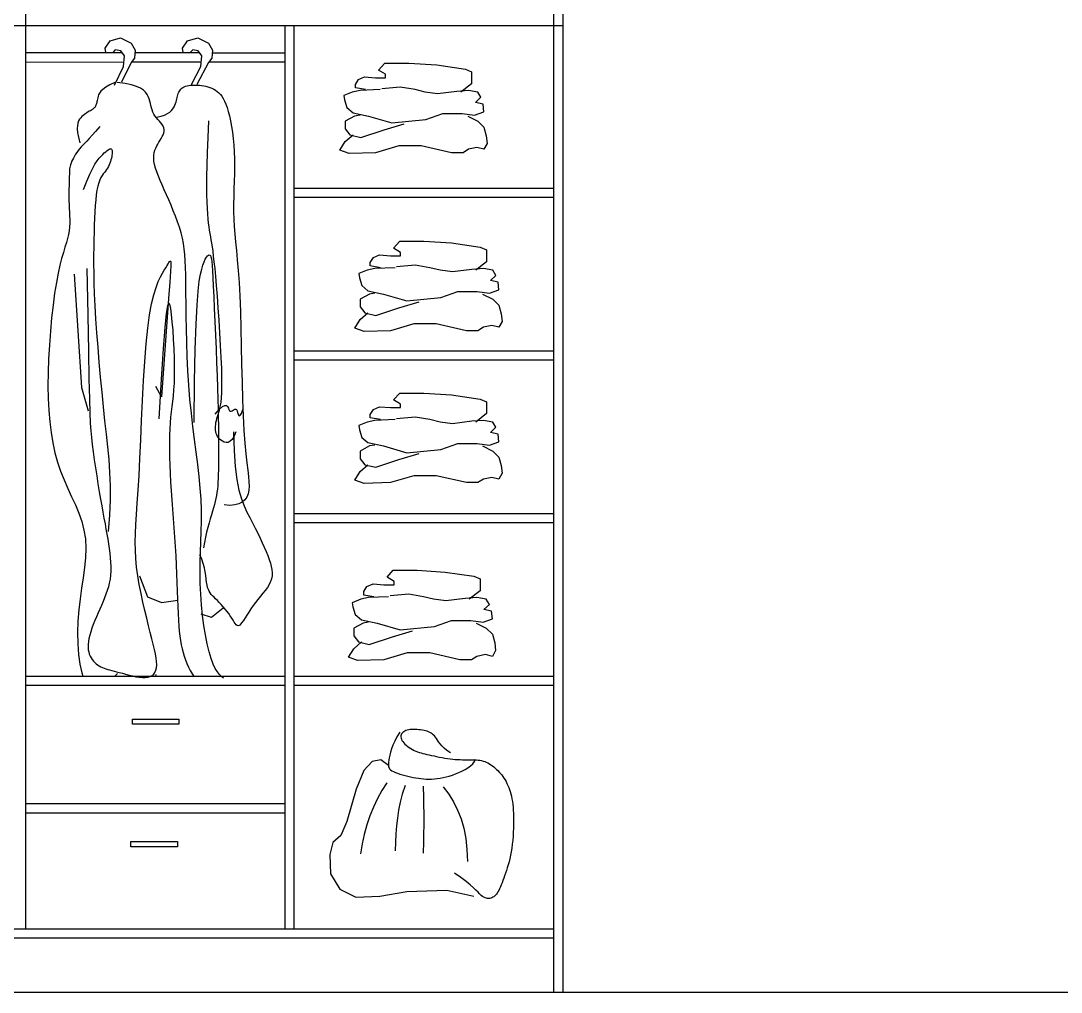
# Model space of a CAD drawing. Header units: millimetres. Extents: x -1666 to 220555, y -7114 to 28673.
# Drawn here: x 60638 to 62556, y 476 to 2267 of the extents above; entities that cross this region are included whole.
import ezdxf

# ---------------------------------------------------------------- set-up
doc = ezdxf.new("R2010")
doc.units = ezdxf.units.MM
doc.header["$LTSCALE"] = 80

msp = doc.modelspace()

# ---------------------------------------------------------------- linework, layer by layer
at = {"color": 41, "true_color": 0xf4ee51}
for p, q in [((61637.722, 475.94), (61637.722, 3285.94)), ((60646.222, 3268.94), (60646.222, 592.94)), ((61620.722, 475.94), (61620.722, 3268.94)), ((59637.722, 2258.94), (61637.722, 2258.94)), ((61124.972, 592.94), (61124.972, 2258.94)), ((61141.972, 592.94), (61141.972, 2258.94)), ((61141.972, 1958.94), (61620.722, 1958.94)), ((61141.972, 1941.94), (61620.722, 1941.94)), ((61141.972, 1658.94), (61620.722, 1658.94)), ((61141.972, 1641.94), (61620.722, 1641.94)), ((61141.972, 1358.94), (61620.722, 1358.94)), ((61141.972, 1341.94), (61620.722, 1341.94)), ((60646.222, 1058.94), (61124.972, 1058.94)), ((61141.972, 1058.94), (61620.722, 1058.94)), ((60646.222, 1041.94), (61124.972, 1041.94)), ((61141.972, 1041.94), (61620.722, 1041.94)), ((60646.222, 823.94), (61124.972, 823.94)), ((60646.222, 806.94), (61124.972, 806.94)), ((59654.722, 592.94), (61620.722, 592.94)), ((59654.722, 575.94), (61620.722, 575.94)), ((56984.175, 475.94), (65150.353, 475.94)), ((59637.722, 475.94), (64429.673, 475.94))]:
    msp.add_line(p, q, dxfattribs=at)
at = {"color": 8}
for p, q in [((60793.331, 2217.224), (60802.677, 2230.589)), ((60802.677, 2230.589), (60821.369, 2235.73)), ((60821.369, 2235.73), (60840.996, 2226.477)), ((60840.996, 2226.477), (60848.473, 2213.112)), ((60936.037, 2217.224), (60945.383, 2230.589)), ((60945.383, 2230.589), (60964.075, 2235.73)), ((60964.075, 2235.73), (60983.702, 2226.477)), ((60983.702, 2226.477), (60991.179, 2213.112)), ((60646.222, 2208.761), (60824.653, 2208.761)), ((60794.485, 2208.761), (60793.331, 2217.224)), ((60812.023, 2214.14), (60807.133, 2208.761)), ((60822.304, 2212.084), (60812.023, 2214.14)), ((60828.846, 2202.831), (60822.304, 2212.084)), ((60848.473, 2213.112), (60847.538, 2198.719)), ((60848.19, 2208.761), (60967.359, 2208.761)), ((60848.19, 2208.761), (60909.569, 2208.761)), ((60937.191, 2208.761), (60936.037, 2217.224)), ((60954.729, 2214.14), (60949.839, 2208.761)), ((60965.01, 2212.084), (60954.729, 2214.14)), ((60971.552, 2202.831), (60965.01, 2212.084)), ((60991.179, 2213.112), (60990.244, 2198.719)), ((60992.044, 2208.469), (61124.972, 2208.469)), ((60646.222, 2190.908), (60827.807, 2191.973)), ((60840.996, 2190.495), (60823.635, 2154.288)), ((60826.977, 2183.298), (60828.846, 2202.831)), ((60847.538, 2198.719), (60840.996, 2190.495)), ((60842.172, 2191.973), (60970.513, 2191.973)), ((60842.172, 2191.973), (60912.723, 2191.973)), ((60983.702, 2190.495), (60962.211, 2149.813)), ((60969.683, 2183.298), (60971.552, 2202.831)), ((60990.244, 2198.719), (60983.702, 2190.495)), ((60986.026, 2191.681), (61124.972, 2191.681)), ((61297.474, 2176.592), (61308.903, 2189.163)), ((61308.903, 2189.163), (61353.189, 2189.163)), ((61353.189, 2189.163), (61404.617, 2186.02)), ((60810.759, 2148.849), (60826.977, 2183.298)), ((60952.282, 2150.031), (60969.683, 2183.298)), ((61310.331, 2168.735), (61297.474, 2176.592)), ((61310.331, 2162.449), (61310.331, 2168.735)), ((61404.617, 2186.02), (61457.474, 2178.163)), ((61457.474, 2178.163), (61468.903, 2173.449)), ((61468.903, 2173.449), (61468.903, 2151.449)), ((61254.617, 2149.877), (61260.332, 2159.306)), ((61254.617, 2143.592), (61254.617, 2149.877)), ((61260.332, 2159.306), (61271.76, 2164.02)), ((61271.76, 2164.02), (61291.76, 2162.449)), ((61291.76, 2162.449), (61310.331, 2162.449)), ((61468.903, 2151.449), (61448.903, 2135.735)), ((61248.903, 2135.735), (61233.189, 2129.449)), ((61263.189, 2138.877), (61248.903, 2135.735)), ((61273.189, 2140.449), (61254.617, 2143.592)), ((61300.331, 2140.449), (61263.189, 2138.877)), ((61337.474, 2145.163), (61303.189, 2142.02)), ((61364.617, 2140.449), (61337.474, 2145.163)), ((61383.188, 2135.735), (61364.617, 2140.449)), ((61406.046, 2132.592), (61383.188, 2135.735)), ((61441.76, 2137.306), (61406.046, 2132.592)), ((61463.188, 2138.877), (61441.76, 2137.306)), ((61480.331, 2135.735), (61463.188, 2138.877)), ((61486.045, 2126.306), (61480.331, 2135.735)), ((61233.189, 2129.449), (61234.617, 2121.592)), ((61234.617, 2121.592), (61238.903, 2107.449)), ((61476.045, 2116.877), (61486.045, 2126.306)), ((61490.331, 2113.735), (61476.045, 2116.877)), ((61491.76, 2099.592), (61490.331, 2113.735)), ((61253.189, 2091.735), (61236.046, 2082.306)), ((61238.903, 2107.449), (61250.332, 2098.02)), ((61250.332, 2098.02), (61278.903, 2091.735)), ((61263.189, 2093.306), (61253.189, 2091.735)), ((61278.903, 2091.735), (61321.76, 2079.163)), ((61384.617, 2085.449), (61416.046, 2096.449)), ((61416.046, 2096.449), (61451.76, 2096.449)), ((61451.76, 2096.449), (61474.617, 2093.306)), ((61461.76, 2091.735), (61480.331, 2082.306)), ((61474.617, 2093.306), (61491.76, 2099.592)), ((61236.046, 2082.306), (61236.046, 2068.163)), ((61307.474, 2066.592), (61344.617, 2077.592)), ((61321.76, 2079.163), (61384.617, 2085.449)), ((61480.331, 2082.306), (61491.76, 2071.306)), ((61236.046, 2068.163), (61244.617, 2057.163)), ((61236.046, 2044.592), (61250.332, 2057.163)), ((61244.617, 2057.163), (61264.617, 2052.449)), ((61264.617, 2052.449), (61307.474, 2066.592)), ((61491.76, 2071.306), (61496.045, 2055.592)), ((61496.045, 2055.592), (61497.474, 2041.449)), ((61226.046, 2028.878), (61236.046, 2044.592)), ((61334.617, 2036.735), (61291.76, 2024.163)), ((61376.046, 2036.735), (61334.617, 2036.735)), ((61431.76, 2024.163), (61376.046, 2036.735)), ((61478.903, 2033.592), (61463.188, 2030.449)), ((61491.76, 2030.449), (61478.903, 2033.592)), ((61497.474, 2041.449), (61491.76, 2030.449)), ((61243.189, 2022.592), (61226.046, 2028.878)), ((61291.76, 2024.163), (61243.189, 2022.592)), ((61453.188, 2024.163), (61431.76, 2024.163)), ((61463.188, 2030.449), (61453.188, 2024.163)), ((61325.045, 1848.265), (61336.473, 1860.836)), ((61337.902, 1840.407), (61325.045, 1848.265)), ((61336.473, 1860.836), (61380.759, 1860.836)), ((61380.759, 1860.836), (61432.187, 1857.693)), ((61432.187, 1857.693), (61485.044, 1849.836)), ((61485.044, 1849.836), (61496.473, 1845.122)), ((61496.473, 1845.122), (61496.473, 1823.122)), ((61282.188, 1821.55), (61287.902, 1830.979)), ((61287.902, 1830.979), (61299.33, 1835.693)), ((61299.33, 1835.693), (61319.33, 1834.122)), ((61319.33, 1834.122), (61337.902, 1834.122)), ((61337.902, 1834.122), (61337.902, 1840.407)), ((61496.473, 1823.122), (61476.473, 1807.407)), ((61276.473, 1807.407), (61260.759, 1801.122)), ((61290.759, 1810.55), (61276.473, 1807.407)), ((61282.188, 1815.265), (61282.188, 1821.55)), ((61300.759, 1812.122), (61282.188, 1815.265)), ((61327.902, 1812.122), (61290.759, 1810.55)), ((61365.045, 1816.836), (61330.759, 1813.693)), ((61392.187, 1812.122), (61365.045, 1816.836)), ((61410.759, 1807.407), (61392.187, 1812.122)), ((61433.616, 1804.265), (61410.759, 1807.407)), ((61469.33, 1808.979), (61433.616, 1804.265)), ((61490.759, 1810.55), (61469.33, 1808.979)), ((61507.901, 1807.407), (61490.759, 1810.55)), ((61513.616, 1797.979), (61507.901, 1807.407)), ((61260.759, 1801.122), (61262.188, 1793.265)), ((61262.188, 1793.265), (61266.473, 1779.122)), ((61503.616, 1788.55), (61513.616, 1797.979)), ((61517.901, 1785.408), (61503.616, 1788.55)), ((61519.33, 1771.265), (61517.901, 1785.408)), ((61266.473, 1779.122), (61277.902, 1769.693)), ((61277.902, 1769.693), (61306.473, 1763.408)), ((61290.759, 1764.979), (61280.759, 1763.408)), ((61412.187, 1757.122), (61443.616, 1768.122)), ((61443.616, 1768.122), (61479.33, 1768.122)), ((61479.33, 1768.122), (61502.187, 1764.979)), ((61502.187, 1764.979), (61519.33, 1771.265)), ((61280.759, 1763.408), (61263.616, 1753.979)), ((61263.616, 1753.979), (61263.616, 1739.836)), ((61306.473, 1763.408), (61349.33, 1750.836)), ((61335.045, 1738.265), (61372.187, 1749.265)), ((61349.33, 1750.836), (61412.187, 1757.122)), ((61489.33, 1763.408), (61507.901, 1753.979)), ((61507.901, 1753.979), (61519.33, 1742.979)), ((61263.616, 1739.836), (61272.188, 1728.836)), ((61263.616, 1716.265), (61277.902, 1728.836)), ((61272.188, 1728.836), (61292.188, 1724.122)), ((61292.188, 1724.122), (61335.045, 1738.265)), ((61519.33, 1742.979), (61523.616, 1727.265)), ((61523.616, 1727.265), (61525.044, 1713.122)), ((61253.616, 1700.55), (61263.616, 1716.265)), ((61362.187, 1708.408), (61319.33, 1695.836)), ((61403.616, 1708.408), (61362.187, 1708.408)), ((61459.33, 1695.836), (61403.616, 1708.408)), ((61525.044, 1713.122), (61519.33, 1702.122)), ((61270.759, 1694.265), (61253.616, 1700.55)), ((61319.33, 1695.836), (61270.759, 1694.265)), ((61480.759, 1695.836), (61459.33, 1695.836)), ((61490.759, 1702.122), (61480.759, 1695.836)), ((61506.473, 1705.265), (61490.759, 1702.122)), ((61519.33, 1702.122), (61506.473, 1705.265)), ((61325.045, 1568.153), (61336.473, 1580.725)), ((61336.473, 1580.725), (61380.759, 1580.725)), ((61380.759, 1580.725), (61432.187, 1577.582)), ((61432.187, 1577.582), (61485.044, 1569.725)), ((61287.902, 1550.868), (61299.33, 1555.582)), ((61299.33, 1555.582), (61319.33, 1554.011)), ((61319.33, 1554.011), (61337.902, 1554.011)), ((61337.902, 1560.296), (61325.045, 1568.153)), ((61337.902, 1554.011), (61337.902, 1560.296)), ((61485.044, 1569.725), (61496.473, 1565.011)), ((61496.473, 1565.011), (61496.473, 1543.011)), ((61282.188, 1541.439), (61287.902, 1550.868)), ((61282.188, 1535.153), (61282.188, 1541.439)), ((61300.759, 1532.011), (61282.188, 1535.153)), ((61365.045, 1536.725), (61330.759, 1533.582)), ((61392.187, 1532.011), (61365.045, 1536.725)), ((61496.473, 1543.011), (61476.473, 1527.296)), ((61276.473, 1527.296), (61260.759, 1521.011)), ((61260.759, 1521.011), (61262.188, 1513.153)), ((61290.759, 1530.439), (61276.473, 1527.296)), ((61327.902, 1532.011), (61290.759, 1530.439)), ((61410.759, 1527.296), (61392.187, 1532.011)), ((61433.616, 1524.153), (61410.759, 1527.296)), ((61469.33, 1528.868), (61433.616, 1524.153)), ((61490.759, 1530.439), (61469.33, 1528.868)), ((61507.901, 1527.296), (61490.759, 1530.439)), ((61503.616, 1508.439), (61513.616, 1517.868)), ((61513.616, 1517.868), (61507.901, 1527.296)), ((61262.188, 1513.153), (61266.473, 1499.011)), ((61266.473, 1499.011), (61277.902, 1489.582)), ((61517.901, 1505.296), (61503.616, 1508.439)), ((61519.33, 1491.154), (61517.901, 1505.296)), ((61280.759, 1483.296), (61263.616, 1473.868)), ((61277.902, 1489.582), (61306.473, 1483.296)), ((61290.759, 1484.868), (61280.759, 1483.296)), ((61306.473, 1483.296), (61349.33, 1470.725)), ((61412.187, 1477.011), (61443.616, 1488.011)), ((61443.616, 1488.011), (61479.33, 1488.011)), ((61479.33, 1488.011), (61502.187, 1484.868)), ((61489.33, 1483.296), (61507.901, 1473.868)), ((61502.187, 1484.868), (61519.33, 1491.154)), ((61263.616, 1473.868), (61263.616, 1459.725)), ((61263.616, 1459.725), (61272.188, 1448.725)), ((61292.188, 1444.011), (61335.045, 1458.154)), ((61335.045, 1458.154), (61372.187, 1469.154)), ((61349.33, 1470.725), (61412.187, 1477.011)), ((61507.901, 1473.868), (61519.33, 1462.868)), ((61519.33, 1462.868), (61523.616, 1447.154)), ((61263.616, 1436.154), (61277.902, 1448.725)), ((61272.188, 1448.725), (61292.188, 1444.011)), ((61523.616, 1447.154), (61525.044, 1433.011)), ((61253.616, 1420.439), (61263.616, 1436.154)), ((61270.759, 1414.154), (61253.616, 1420.439)), ((61362.187, 1428.296), (61319.33, 1415.725)), ((61403.616, 1428.296), (61362.187, 1428.296)), ((61459.33, 1415.725), (61403.616, 1428.296)), ((61490.759, 1422.011), (61480.759, 1415.725)), ((61506.473, 1425.154), (61490.759, 1422.011)), ((61519.33, 1422.011), (61506.473, 1425.154)), ((61525.044, 1433.011), (61519.33, 1422.011)), ((61319.33, 1415.725), (61270.759, 1414.154)), ((61480.759, 1415.725), (61459.33, 1415.725)), ((61313.111, 1241.447), (61324.54, 1254.018)), ((61324.54, 1254.018), (61368.825, 1254.018)), ((61368.825, 1254.018), (61420.254, 1250.875)), ((61420.254, 1250.875), (61473.111, 1243.018)), ((61275.968, 1224.161), (61287.397, 1228.875)), ((61287.397, 1228.875), (61307.397, 1227.304)), ((61325.968, 1233.589), (61313.111, 1241.447)), ((61325.968, 1227.304), (61325.968, 1233.589)), ((61473.111, 1243.018), (61484.54, 1238.304)), ((61484.54, 1238.304), (61484.54, 1216.304)), ((61270.254, 1214.732), (61275.968, 1224.161)), ((61270.254, 1208.447), (61270.254, 1214.732)), ((61307.397, 1227.304), (61325.968, 1227.304)), ((61353.111, 1210.018), (61318.826, 1206.875)), ((61380.254, 1205.304), (61353.111, 1210.018)), ((61484.54, 1216.304), (61464.54, 1200.589)), ((61264.54, 1200.589), (61248.826, 1194.304)), ((61248.826, 1194.304), (61250.254, 1186.447)), ((61278.826, 1203.732), (61264.54, 1200.589)), ((61288.826, 1205.304), (61270.254, 1208.447)), ((61315.968, 1205.304), (61278.826, 1203.732)), ((61398.825, 1200.589), (61380.254, 1205.304)), ((61421.683, 1197.447), (61398.825, 1200.589)), ((61457.397, 1202.161), (61421.683, 1197.447)), ((61478.825, 1203.732), (61457.397, 1202.161)), ((61495.968, 1200.589), (61478.825, 1203.732)), ((61491.682, 1181.732), (61501.682, 1191.161)), ((61501.682, 1191.161), (61495.968, 1200.589)), ((61250.254, 1186.447), (61254.54, 1172.304)), ((61254.54, 1172.304), (61265.969, 1162.875)), ((61505.968, 1178.589), (61491.682, 1181.732)), ((61507.397, 1164.447), (61505.968, 1178.589)), ((61268.826, 1156.589), (61251.683, 1147.161)), ((61265.969, 1162.875), (61294.54, 1156.589)), ((61278.826, 1158.161), (61268.826, 1156.589)), ((61294.54, 1156.589), (61337.397, 1144.018)), ((61400.254, 1150.304), (61431.682, 1161.304)), ((61431.682, 1161.304), (61467.397, 1161.304)), ((61467.397, 1161.304), (61490.254, 1158.161)), ((61477.397, 1156.589), (61495.968, 1147.161)), ((61490.254, 1158.161), (61507.397, 1164.447)), ((61251.683, 1147.161), (61251.683, 1133.018)), ((61251.683, 1133.018), (61260.254, 1122.018)), ((61323.111, 1131.447), (61360.254, 1142.447)), ((61337.397, 1144.018), (61400.254, 1150.304)), ((61495.968, 1147.161), (61507.397, 1136.161)), ((61507.397, 1136.161), (61511.682, 1120.447)), ((61251.683, 1109.447), (61265.969, 1122.018)), ((61260.254, 1122.018), (61280.254, 1117.304)), ((61280.254, 1117.304), (61323.111, 1131.447)), ((61511.682, 1120.447), (61513.111, 1106.304)), ((61241.683, 1093.732), (61251.683, 1109.447)), ((61258.826, 1087.447), (61241.683, 1093.732)), ((61350.254, 1101.589), (61307.397, 1089.018)), ((61391.683, 1101.589), (61350.254, 1101.589)), ((61447.397, 1089.018), (61391.683, 1101.589)), ((61478.825, 1095.304), (61468.825, 1089.018)), ((61494.54, 1098.447), (61478.825, 1095.304)), ((61507.397, 1095.304), (61494.54, 1098.447)), ((61513.111, 1106.304), (61507.397, 1095.304)), ((61307.397, 1089.018), (61258.826, 1087.447)), ((61468.825, 1089.018), (61447.397, 1089.018))]:
    msp.add_line(p, q, dxfattribs=at)
for points in [[(60810.808, 2153.952), (60801.587, 2149.257), (60794.467, 2144.952), (60789.157, 2141.005), (60785.366, 2137.384), (60782.805, 2134.057), (60781.181, 2130.993), (60780.206, 2128.16), (60779.589, 2125.526), (60779.083, 2123.064), (60778.623, 2120.765), (60778.188, 2118.625), (60777.758, 2116.64), (60777.311, 2114.806), (60776.826, 2113.119), (60776.282, 2111.574), (60775.659, 2110.166), (60774.937, 2108.89), (60774.102, 2107.722), (60773.142, 2106.638), (60772.043, 2105.612), (60770.793, 2104.62), (60769.381, 2103.637), (60767.792, 2102.636), (60766.015, 2101.594), (60764.047, 2100.484), (60761.919, 2099.28), (60759.674, 2097.955), (60757.353, 2096.482), (60755, 2094.832), (60752.654, 2092.979), (60750.359, 2090.897), (60748.156, 2088.556), (60746.102, 2085.902), (60744.316, 2082.76), (60742.932, 2078.928), (60742.084, 2074.202), (60741.905, 2068.379), (60742.53, 2061.256), (60744.093, 2052.631), (60746.727, 2042.3)], [(61011.192, 1055.021), (61007.721, 1057.901), (61004.048, 1061.652), (61000.242, 1066.574), (60996.369, 1072.97), (60992.496, 1081.141), (60988.689, 1091.388), (60985.017, 1103.906), (60981.545, 1118.462), (60978.342, 1134.717), (60975.473, 1152.333), (60973.006, 1170.971), (60971.008, 1190.291), (60969.546, 1209.953), (60968.687, 1229.621), (60968.455, 1249.028), (60968.709, 1268.214), (60969.264, 1287.291), (60969.937, 1306.372), (60970.542, 1325.57), (60970.897, 1344.999), (60970.816, 1364.77), (60970.115, 1384.998), (60968.669, 1405.781), (60966.581, 1427.155), (60964.014, 1449.146), (60961.131, 1471.775), (60958.092, 1495.066), (60955.061, 1519.042), (60952.201, 1543.726), (60949.672, 1569.142), (60947.601, 1595.241), (60945.968, 1621.693), (60944.717, 1648.095), (60943.79, 1674.046), (60943.13, 1699.142), (60942.682, 1722.983), (60942.389, 1745.165), (60942.194, 1765.287), (60942.036, 1783.069), (60941.844, 1798.722), (60941.54, 1812.578), (60941.049, 1824.971), (60940.294, 1836.233), (60939.198, 1846.697), (60937.686, 1856.696), (60935.681, 1866.563), (60933.133, 1876.564), (60930.099, 1886.699), (60926.664, 1896.901), (60922.911, 1907.104), (60918.923, 1917.239), (60914.785, 1927.24), (60910.58, 1937.041), (60906.391, 1946.573), (60902.302, 1955.778), (60898.393, 1964.623), (60894.744, 1973.082), (60891.434, 1981.131), (60888.542, 1988.745), (60886.148, 1995.899), (60884.332, 2002.567), (60883.174, 2008.724), (60882.723, 2014.36), (60882.917, 2019.518), (60883.663, 2024.258), (60884.87, 2028.638), (60886.446, 2032.716), (60888.297, 2036.552), (60890.333, 2040.203), (60892.461, 2043.729), (60894.588, 2047.179), (60896.618, 2050.566), (60898.457, 2053.894), (60900.006, 2057.168), (60901.171, 2060.392), (60901.854, 2063.57), (60901.959, 2066.706), (60901.39, 2069.804), (60900.094, 2072.872), (60898.187, 2075.932), (60895.827, 2079.009), (60893.175, 2082.127), (60890.389, 2085.312), (60887.627, 2088.59), (60885.05, 2091.985), (60882.816, 2095.522), (60881.039, 2099.218), (60879.644, 2103.056), (60878.512, 2107.012), (60877.526, 2111.059), (60876.564, 2115.174), (60875.508, 2119.331), (60874.239, 2123.504), (60872.637, 2127.669), (60870.547, 2131.792), (60867.672, 2135.812), (60863.68, 2139.655), (60858.237, 2143.251), (60851.012, 2146.529), (60841.67, 2149.418), (60829.879, 2151.847), (60815.308, 2153.744)], [(60888.174, 2089.449), (60896.239, 2091.295), (60902.864, 2093.565), (60908.216, 2096.183), (60912.463, 2099.071), (60915.773, 2102.152), (60918.312, 2105.347), (60920.249, 2108.58), (60921.75, 2111.774), (60922.964, 2114.863), (60923.96, 2117.838), (60924.789, 2120.699), (60925.501, 2123.449), (60926.145, 2126.091), (60926.773, 2128.626), (60927.434, 2131.056), (60928.18, 2133.384), (60929.055, 2135.608), (60930.094, 2137.715), (60931.325, 2139.688), (60932.778, 2141.51), (60934.483, 2143.165), (60936.467, 2144.635), (60938.762, 2145.905), (60941.396, 2146.957), (60944.384, 2147.78), (60947.685, 2148.38), (60951.247, 2148.772), (60955.013, 2148.966), (60958.931, 2148.977), (60962.944, 2148.816), (60967, 2148.495), (60971.042, 2148.029), (60975.025, 2147.422), (60978.928, 2146.656), (60982.74, 2145.705), (60986.446, 2144.546), (60990.035, 2143.152), (60993.495, 2141.499), (60996.812, 2139.561), (60999.975, 2137.313), (61002.974, 2134.72), (61005.818, 2131.709), (61008.52, 2128.196), (61011.092, 2124.097), (61013.547, 2119.328), (61015.898, 2113.805), (61018.156, 2107.446), (61020.335, 2100.165), (61022.437, 2091.907), (61024.431, 2082.724), (61026.274, 2072.696), (61027.925, 2061.901), (61029.341, 2050.42), (61030.481, 2038.332), (61031.303, 2025.717), (61031.765, 2012.653), (61031.85, 1999.222), (61031.642, 1985.501), (61031.25, 1971.572), (61030.782, 1957.512), (61030.348, 1943.402), (61030.057, 1929.322), (61030.016, 1915.35), (61030.336, 1901.567), (61031.09, 1887.959), (61032.218, 1874.139), (61033.624, 1859.628), (61035.213, 1843.947), (61036.89, 1826.615), (61038.559, 1807.155), (61040.125, 1785.086), (61041.492, 1759.929), (61042.596, 1731.443), (61043.488, 1700.335), (61044.25, 1667.552), (61044.964, 1634.04), (61045.711, 1600.747), (61046.573, 1568.617), (61047.633, 1538.597), (61048.971, 1511.634), (61050.628, 1488.444), (61052.479, 1468.823), (61054.358, 1452.338), (61056.098, 1438.556), (61057.533, 1427.043), (61058.496, 1417.366), (61058.821, 1409.092), (61058.341, 1401.786), (61056.905, 1395.111), (61054.418, 1389.106), (61050.801, 1383.904), (61045.974, 1379.64), (61039.857, 1376.448), (61032.372, 1374.461), (61023.439, 1373.814), (61012.978, 1374.64)], [(60783.16, 2072.304), (60775.704, 2063.522), (60769.319, 2056.298), (60763.872, 2050.379), (60759.229, 2045.515), (60755.255, 2041.455), (60751.817, 2037.947), (60748.781, 2034.741), (60746.013, 2031.585), (60743.404, 2028.28), (60740.945, 2024.837), (60738.654, 2021.319), (60736.547, 2017.788), (60734.641, 2014.308), (60732.953, 2010.94), (60731.499, 2007.748), (60730.296, 2004.795), (60729.352, 2002.111), (60728.639, 1999.594), (60728.118, 1997.11), (60727.751, 1994.526), (60727.502, 1991.708), (60727.333, 1988.521), (60727.205, 1984.832), (60727.082, 1980.506), (60726.934, 1975.453), (60726.775, 1969.746), (60726.623, 1963.504), (60726.501, 1956.842), (60726.429, 1949.88), (60726.429, 1942.733), (60726.52, 1935.52), (60726.724, 1928.357), (60727.045, 1921.334), (60727.411, 1914.437), (60727.735, 1907.624), (60727.93, 1900.853), (60727.907, 1894.082), (60727.578, 1887.269), (60726.856, 1880.372), (60725.653, 1873.349), (60723.91, 1866.114), (60721.686, 1858.4), (60719.071, 1849.894), (60716.153, 1840.285), (60713.022, 1829.261), (60709.765, 1816.509), (60706.473, 1801.718), (60703.234, 1784.575), (60700.132, 1764.904), (60697.237, 1743.064), (60694.614, 1719.548), (60692.328, 1694.852), (60690.444, 1669.47), (60689.026, 1643.895), (60688.141, 1618.622), (60687.852, 1594.145), (60688.218, 1570.862), (60689.268, 1548.783), (60691.023, 1527.823), (60693.506, 1507.896), (60696.739, 1488.914), (60700.743, 1470.794), (60705.54, 1453.448), (60711.153, 1436.791), (60717.542, 1420.724), (60724.425, 1405.101), (60731.458, 1389.763), (60738.299, 1374.55), (60744.604, 1359.304), (60750.031, 1343.866), (60754.235, 1328.075), (60756.873, 1311.774), (60757.725, 1294.836), (60757.054, 1277.261), (60755.25, 1259.083), (60752.698, 1240.336), (60749.787, 1221.054), (60746.902, 1201.269), (60744.432, 1181.015), (60742.764, 1160.326), (60742.206, 1139.342), (60742.75, 1118.635), (60744.312, 1098.882), (60746.805, 1080.761), (60750.143, 1064.952), (60752.065, 1058.94)], [(61034.41, 1509.658), (61031.059, 1501.364), (61027.497, 1495.549), (61023.814, 1491.876), (61020.1, 1490.012), (61016.444, 1489.622), (61012.936, 1490.369), (61009.668, 1491.921), (61006.727, 1493.941), (61004.188, 1496.152), (61002.048, 1498.501), (61000.288, 1500.992), (60998.891, 1503.63), (60997.838, 1506.419), (60997.108, 1509.362), (60996.685, 1512.464), (60996.547, 1515.73), (60996.676, 1519.157), (60997.044, 1522.723), (60997.621, 1526.397), (60998.378, 1530.151), (60999.286, 1533.956), (61000.315, 1537.781), (61001.436, 1541.598), (61002.62, 1545.377), (61003.833, 1549.162), (61005.024, 1553.294), (61006.138, 1558.183), (61007.119, 1564.242), (61007.912, 1571.885), (61008.461, 1581.522), (61008.712, 1593.567), (61008.608, 1608.433), (61008.115, 1626.337), (61007.277, 1646.724), (61006.158, 1668.845), (61004.824, 1691.95), (61003.34, 1715.289), (61001.769, 1738.113), (61000.178, 1759.672), (60998.63, 1779.218), (60997.177, 1796.175), (60995.819, 1810.677), (60994.542, 1823.03), (60993.332, 1833.543), (60992.177, 1842.524), (60991.063, 1850.28), (60989.976, 1857.118), (60988.902, 1863.348), (60987.833, 1869.262), (60986.781, 1875.102), (60985.762, 1881.092), (60984.794, 1887.458), (60983.893, 1894.428), (60983.075, 1902.226), (60982.358, 1911.079), (60981.758, 1921.213), (60981.295, 1932.868), (60980.999, 1946.344), (60980.904, 1961.955), (60981.044, 1980.015), (60981.451, 2000.838), (60982.16, 2024.737), (60983.203, 2052.026), (60984.616, 2083.02)], [(60753.157, 1956.575), (60759.292, 1971.952), (60764.866, 1984.555), (60769.921, 1994.727), (60774.499, 2002.808), (60778.641, 2009.14), (60782.39, 2014.063), (60785.788, 2017.918), (60788.875, 2021.047), (60791.689, 2023.734), (60794.239, 2026.029), (60796.529, 2027.926), (60798.564, 2029.419), (60800.348, 2030.502), (60801.885, 2031.169), (60803.179, 2031.413), (60804.235, 2031.227), (60805.057, 2030.613), (60805.658, 2029.598), (60806.049, 2028.214), (60806.244, 2026.495), (60806.254, 2024.474), (60806.093, 2022.186), (60805.773, 2019.663), (60805.306, 2016.94), (60804.702, 2014.051), (60803.956, 2011.041), (60803.058, 2007.955), (60802.002, 2004.84), (60800.779, 2001.742), (60799.379, 1998.706), (60797.795, 1995.78), (60796.019, 1993.008), (60794.053, 1990.4), (60791.945, 1987.812), (60789.753, 1985.065), (60787.536, 1981.98), (60785.352, 1978.375), (60783.261, 1974.071), (60781.32, 1968.889), (60779.589, 1962.647), (60778.11, 1955.214), (60776.871, 1946.651), (60775.84, 1937.067), (60774.99, 1926.571), (60774.29, 1915.27), (60773.712, 1903.275), (60773.225, 1890.694), (60772.802, 1877.636), (60772.424, 1864.155), (60772.122, 1850.095), (60771.94, 1835.244), (60771.919, 1819.39), (60772.104, 1802.321), (60772.536, 1783.826), (60773.258, 1763.694), (60774.314, 1741.713), (60775.732, 1717.78), (60777.479, 1692.231), (60779.511, 1665.509), (60781.782, 1638.059), (60784.245, 1610.324), (60786.854, 1582.748), (60789.565, 1555.776), (60792.33, 1529.851), (60795.08, 1505.245), (60797.649, 1481.542), (60799.849, 1458.154), (60801.489, 1434.493), (60802.38, 1409.97), (60802.333, 1383.997), (60801.157, 1355.985), (60798.664, 1325.347)], [(60759.586, 1810.841), (60761.173, 1724.636), (60762.41, 1657.802), (60763.393, 1607.403), (60764.222, 1570.501), (60764.994, 1544.159), (60765.806, 1525.439), (60766.758, 1511.406), (60767.946, 1499.121), (60769.444, 1486.182), (60771.222, 1472.329), (60773.226, 1457.835), (60775.402, 1442.975), (60777.695, 1428.023), (60780.051, 1413.253), (60782.416, 1398.939), (60784.734, 1385.355), (60786.96, 1372.712), (60789.082, 1360.96), (60791.094, 1349.987), (60792.994, 1339.68), (60794.776, 1329.925), (60796.437, 1320.609), (60797.973, 1311.62), (60799.379, 1302.845), (60800.644, 1294.191), (60801.734, 1285.655), (60802.606, 1277.252), (60803.218, 1269.001), (60803.53, 1260.917), (60803.497, 1253.016), (60803.08, 1245.317), (60802.236, 1237.836), (60800.939, 1230.578), (60799.228, 1223.509), (60797.157, 1216.582), (60794.78, 1209.752), (60792.152, 1202.971), (60789.327, 1196.195), (60786.36, 1189.377), (60783.305, 1182.471), (60780.219, 1175.45), (60777.166, 1168.362), (60774.213, 1161.274), (60771.429, 1154.253), (60768.878, 1147.366), (60766.629, 1140.68), (60764.748, 1134.262), (60763.302, 1128.178), (60762.343, 1122.483), (60761.857, 1117.173), (60761.814, 1112.23), (60762.186, 1107.64), (60762.943, 1103.384), (60764.056, 1099.447), (60765.495, 1095.811), (60767.232, 1092.459), (60769.236, 1089.377), (60771.479, 1086.555), (60773.931, 1083.983), (60776.563, 1081.654), (60779.346, 1079.56), (60782.25, 1077.692), (60785.247, 1076.041), (60788.306, 1074.6), (60791.414, 1073.352), (60794.618, 1072.25), (60797.981, 1071.241), (60801.566, 1070.269), (60805.436, 1069.28), (60809.653, 1068.221), (60814.281, 1067.035), (60819.381, 1065.67), (60824.983, 1064.098), (60830.979, 1062.405), (60837.225, 1060.704), (60843.581, 1059.107), (60849.903, 1057.728), (60856.049, 1056.679), (60861.877, 1056.074), (60867.245, 1056.026), (60872.033, 1056.629), (60876.214, 1057.901), (60879.783, 1059.843), (60882.738, 1062.455), (60885.073, 1065.737), (60886.784, 1069.689), (60887.868, 1074.31), (60888.319, 1079.601), (60888.143, 1085.572), (60887.381, 1092.281), (60886.084, 1099.793), (60884.301, 1108.176), (60882.082, 1117.496), (60879.478, 1127.821), (60876.54, 1139.218), (60873.317, 1151.753), (60869.872, 1165.444), (60866.318, 1180.111), (60862.781, 1195.522), (60859.387, 1211.448), (60856.26, 1227.659), (60853.526, 1243.925), (60851.312, 1260.014), (60849.742, 1275.698), (60848.904, 1290.882), (60848.731, 1306.023), (60849.116, 1321.712), (60849.955, 1338.543), (60851.142, 1357.107), (60852.57, 1377.996), (60854.135, 1401.804), (60855.731, 1429.123), (60857.281, 1460.263), (60858.825, 1494.405), (60860.433, 1530.448), (60862.172, 1567.291), (60864.112, 1603.832), (60866.322, 1638.971), (60868.871, 1671.606), (60871.827, 1700.636), (60875.228, 1725.226), (60878.984, 1745.607), (60882.971, 1762.274), (60887.069, 1775.723), (60891.153, 1786.451), (60895.102, 1794.954), (60898.793, 1801.728), (60902.105, 1807.269), (60904.941, 1811.989), (60907.315, 1815.962), (60909.266, 1819.177), (60910.834, 1821.624), (60912.058, 1823.292), (60912.979, 1824.171), (60913.637, 1824.251), (60914.071, 1823.521), (60914.287, 1821.554), (60914.159, 1816.256), (60913.529, 1805.118), (60912.236, 1785.628), (60910.121, 1755.276), (60907.024, 1711.554), (60902.787, 1651.949), (60897.249, 1573.952)], [(60957.257, 1526.803), (60958.086, 1601.744), (60959.305, 1661.455), (60960.852, 1707.892), (60962.666, 1743.01), (60964.689, 1768.766), (60966.859, 1787.115), (60969.116, 1800.011), (60971.4, 1809.412), (60973.656, 1816.964), (60975.853, 1823.08), (60977.967, 1827.865), (60979.972, 1831.424), (60981.843, 1833.861), (60983.555, 1835.281), (60985.083, 1835.788), (60986.401, 1835.487), (60987.498, 1834.407), (60988.406, 1832.275), (60989.175, 1828.74), (60989.85, 1823.453), (60990.479, 1816.064), (60991.108, 1806.223), (60991.785, 1793.581), (60992.557, 1777.789), (60993.457, 1758.679), (60994.458, 1736.818), (60995.522, 1712.956), (60996.609, 1687.842), (60997.679, 1662.226), (60998.693, 1636.857), (60999.611, 1612.485), (61000.393, 1589.859), (61001.01, 1569.56), (61001.474, 1551.496), (61001.806, 1535.404), (61002.029, 1521.022), (61002.164, 1508.09), (61002.233, 1496.344), (61002.259, 1485.524), (61002.262, 1475.367), (61002.26, 1465.658), (61002.24, 1456.358), (61002.187, 1447.477), (61002.084, 1439.023), (61001.914, 1431.005), (61001.66, 1423.43), (61001.305, 1416.307), (61000.834, 1409.644), (61000.229, 1403.429), (60999.48, 1397.564), (60998.576, 1391.929), (60997.507, 1386.405), (60996.262, 1380.872), (60994.831, 1375.212), (60993.203, 1369.305), (60991.368, 1363.031), (60989.328, 1356.292), (60987.135, 1349.064), (60984.854, 1341.347), (60982.55, 1333.139), (60980.288, 1324.436), (60978.133, 1315.237), (60976.149, 1305.541), (60974.402, 1295.344)], [(60736.011, 1800.125), (60749.372, 1591.097), (60762.231, 1548.234)], [(60892.962, 1533.232), (60897.233, 1606.744), (60900.839, 1662.281), (60903.87, 1701.964), (60906.419, 1727.918), (60908.577, 1742.264), (60910.436, 1747.127), (60912.086, 1744.628), (60913.618, 1736.891), (60915.102, 1725.788), (60916.513, 1712.192), (60917.801, 1696.724), (60918.92, 1680.006), (60919.822, 1662.661), (60920.457, 1645.31), (60920.779, 1628.574), (60920.74, 1613.076), (60920.312, 1599.278), (60919.56, 1586.997), (60918.568, 1575.894), (60917.419, 1565.626), (60916.2, 1555.853), (60914.995, 1546.234), (60913.889, 1536.426), (60912.965, 1526.088), (60912.293, 1514.946), (60911.877, 1502.983), (60911.703, 1490.249), (60911.759, 1476.796), (60912.034, 1462.673), (60912.513, 1447.931), (60913.185, 1432.619), (60914.037, 1416.788), (60915.051, 1400.495), (60916.191, 1383.821), (60917.415, 1366.853), (60918.68, 1349.681), (60919.946, 1332.392), (60921.169, 1315.073), (60922.309, 1297.812), (60923.324, 1280.699), (60924.183, 1263.824), (60924.909, 1247.301), (60925.534, 1231.247), (60926.092, 1215.779), (60926.616, 1201.015), (60927.141, 1187.07), (60927.699, 1174.063), (60928.324, 1162.112), (60929.048, 1151.287), (60929.898, 1141.484), (60930.898, 1132.551), (60932.075, 1124.339), (60933.452, 1116.695), (60935.055, 1109.471), (60936.909, 1102.514), (60939.04, 1095.674), (60941.463, 1088.843), (60944.163, 1082.079), (60947.114, 1075.482), (60950.291, 1069.153), (60953.669, 1063.192), (60957.223, 1057.7)], [(60897.249, 1573.952), (60886.533, 1593.24)], [(60995.833, 1541.805), (61003.621, 1550.871), (61009.512, 1556.07), (61013.822, 1558.155), (61016.863, 1557.878), (61018.949, 1555.995), (61020.395, 1553.257), (61021.515, 1550.419), (61022.622, 1548.234), (61023.966, 1547.272), (61025.536, 1547.364), (61027.256, 1548.159), (61029.052, 1549.306), (61030.847, 1550.453), (61032.568, 1551.248), (61034.137, 1551.34), (61035.481, 1550.377), (61036.559, 1548.18), (61037.474, 1545.254), (61038.363, 1542.278), (61039.366, 1539.93), (61040.619, 1538.887), (61042.262, 1539.829), (61044.433, 1543.433), (61047.268, 1550.377)], [(61030.123, 1509.658), (61030.841, 1474.407), (61032.851, 1445.249), (61035.939, 1421.344), (61039.889, 1401.853), (61044.489, 1385.937), (61049.522, 1372.756), (61054.775, 1361.472), (61060.032, 1351.244), (61065.112, 1341.379), (61069.961, 1331.763), (61074.559, 1322.428), (61078.885, 1313.404), (61082.918, 1304.724), (61086.637, 1296.418), (61090.021, 1288.518), (61093.05, 1281.056), (61095.695, 1274.047), (61097.902, 1267.449), (61099.607, 1261.203), (61100.747, 1255.249), (61101.26, 1249.53), (61101.083, 1243.986), (61100.153, 1238.56), (61098.408, 1233.192), (61095.819, 1227.832), (61092.505, 1222.454), (61088.618, 1217.044), (61084.31, 1211.582), (61079.734, 1206.054), (61075.043, 1200.443), (61070.389, 1194.73), (61065.926, 1188.901), (61061.777, 1182.97), (61057.952, 1177.08), (61054.435, 1171.408), (61051.208, 1166.13), (61048.252, 1161.421), (61045.551, 1157.457), (61043.086, 1154.414), (61040.839, 1152.467), (61038.784, 1151.74), (61036.86, 1152.138), (61034.993, 1153.516), (61033.115, 1155.727), (61031.152, 1158.624), (61029.035, 1162.061), (61026.692, 1165.892), (61024.051, 1169.97), (61021.068, 1174.163), (61017.8, 1178.397), (61014.332, 1182.615), (61010.746, 1186.758), (61007.126, 1190.766), (61003.557, 1194.582), (61000.122, 1198.147), (60996.905, 1201.402), (60993.973, 1204.323), (60991.335, 1207.023), (60988.981, 1209.646), (60986.903, 1212.341), (60985.094, 1215.254), (60983.543, 1218.531), (60982.244, 1222.318), (60981.188, 1226.763), (60980.342, 1231.97), (60979.575, 1237.881), (60978.733, 1244.394), (60977.661, 1251.409), (60976.204, 1258.826), (60974.206, 1266.545), (60971.514, 1274.465), (60967.972, 1282.485)], [(60856.529, 1243.908), (60871.531, 1205.332), (60897.249, 1194.616), (60927.253, 1198.902)], [(61010.835, 1183.9), (60989.404, 1166.755), (60970.115, 1173.184)], [(60810.866, 1058.94), (60811.523, 1059.598), (60815.809, 1063.884)], [(60886.533, 1061.741), (60886.346, 1058.94)], [(61429.764, 917.602), (61423.484, 921.994), (61418.355, 926.209), (61414.204, 930.222), (61410.86, 934.011), (61408.15, 937.549), (61405.905, 940.813), (61403.952, 943.779), (61402.119, 946.421), (61400.261, 948.726), (61398.333, 950.717), (61396.316, 952.426), (61394.191, 953.886), (61391.94, 955.13), (61389.542, 956.191), (61386.979, 957.102), (61384.231, 957.895), (61381.291, 958.596), (61378.192, 959.205), (61374.979, 959.712), (61371.696, 960.108), (61368.388, 960.386), (61365.098, 960.537), (61361.873, 960.553), (61358.755, 960.424), (61355.785, 960.145), (61352.987, 959.71), (61350.379, 959.119), (61347.981, 958.369), (61345.812, 957.458), (61343.891, 956.384), (61342.236, 955.145), (61340.867, 953.739), (61339.802, 952.167), (61339.055, 950.444), (61338.637, 948.591), (61338.563, 946.625), (61338.845, 944.565), (61339.495, 942.432), (61340.526, 940.244), (61341.951, 938.02), (61343.771, 935.78), (61345.943, 933.55), (61348.411, 931.359), (61351.121, 929.234), (61354.017, 927.201), (61357.044, 925.29), (61360.147, 923.526), (61363.272, 921.939), (61366.379, 920.544), (61369.494, 919.319), (61372.66, 918.229), (61375.92, 917.241), (61379.315, 916.32), (61382.887, 915.434), (61386.68, 914.548), (61390.736, 913.627), (61395.08, 912.649), (61399.674, 911.631), (61404.463, 910.6), (61409.391, 909.584), (61414.405, 908.611), (61419.448, 907.707), (61424.465, 906.901), (61429.402, 906.219), (61434.213, 905.682), (61438.885, 905.279), (61443.418, 904.99), (61447.809, 904.796), (61452.057, 904.679), (61456.158, 904.618), (61460.11, 904.596), (61463.913, 904.593), (61467.566, 904.588), (61471.081, 904.556), (61474.473, 904.469), (61477.758, 904.299), (61480.949, 904.019), (61484.062, 903.602), (61487.111, 903.019), (61490.112, 902.244), (61493.076, 901.255), (61496.001, 900.059), (61498.884, 898.668), (61501.721, 897.095), (61504.507, 895.352), (61507.237, 893.453), (61509.909, 891.409), (61512.517, 889.235), (61515.057, 886.94), (61517.525, 884.526), (61519.917, 881.993), (61522.229, 879.342), (61524.455, 876.573), (61526.593, 873.685), (61528.638, 870.678), (61530.585, 867.553), (61532.431, 864.307), (61534.174, 860.929), (61535.81, 857.408), (61537.338, 853.73), (61538.757, 849.883), (61540.063, 845.854), (61541.254, 841.629), (61542.33, 837.198), (61543.286, 832.545), (61544.122, 827.658), (61544.836, 822.521), (61545.424, 817.119), (61545.885, 811.438), (61546.217, 805.462), (61546.418, 799.177), (61546.485, 792.569), (61546.417, 785.638), (61546.212, 778.456), (61545.866, 771.108), (61545.379, 763.682), (61544.747, 756.264), (61543.97, 748.942), (61543.044, 741.802), (61541.968, 734.93), (61540.744, 728.397), (61539.391, 722.195), (61537.932, 716.303), (61536.39, 710.696), (61534.789, 705.352), (61533.152, 700.248), (61531.502, 695.359), (61529.863, 690.663), (61528.253, 686.144), (61526.672, 681.815), (61525.117, 677.698), (61523.584, 673.814), (61522.067, 670.184), (61520.563, 666.829), (61519.067, 663.771), (61517.576, 661.031), (61516.083, 658.622), (61514.578, 656.53), (61513.047, 654.736), (61511.478, 653.216), (61509.858, 651.95), (61508.175, 650.918), (61506.415, 650.097), (61504.567, 649.467), (61502.619, 649.017), (61500.575, 648.784), (61498.437, 648.813), (61496.21, 649.151), (61493.899, 649.844), (61491.507, 650.941), (61489.039, 652.485), (61486.498, 654.526), (61483.838, 657.111), (61480.801, 660.297), (61477.078, 664.143), (61472.36, 668.71), (61466.337, 674.055), (61458.701, 680.24), (61449.143, 687.322), (61437.352, 695.361)], [(61336.531, 955.546), (61331.378, 946.93), (61327.223, 938.964), (61323.944, 931.635), (61321.421, 924.931), (61319.533, 918.842), (61318.16, 913.355), (61317.181, 908.458), (61316.475, 904.141), (61315.952, 900.382), (61315.645, 897.124), (61315.617, 894.3), (61315.933, 891.843), (61316.655, 889.687), (61317.847, 887.765), (61319.572, 886.011), (61321.895, 884.356), (61324.853, 882.749), (61328.377, 881.183), (61332.376, 879.668), (61336.756, 878.213), (61341.425, 876.825), (61346.288, 875.514), (61351.252, 874.287), (61356.225, 873.154), (61361.133, 872.123), (61365.982, 871.209), (61370.797, 870.426), (61375.604, 869.789), (61380.427, 869.313), (61385.293, 869.012), (61390.226, 868.903), (61395.253, 868.998), (61400.393, 869.313), (61405.649, 869.858), (61411.017, 870.642), (61416.495, 871.675), (61422.078, 872.966), (61427.763, 874.525), (61433.549, 876.361), (61439.43, 878.484), (61445.379, 880.901), (61451.264, 883.61), (61456.926, 886.604), (61462.208, 889.878), (61466.952, 893.428), (61471, 897.248), (61474.196, 901.333), (61476.38, 905.677)], [(61315.933, 893.752), (61301.839, 904.593), (61285.578, 901.341), (61270.4, 885.079), (61256.307, 850.388), (61238.961, 790.762), (61228.12, 764.743), (61212.943, 751.734), (61207.522, 730.052), (61208.606, 694.277), (61225.952, 666.09), (61255.223, 650.912), (61299.671, 653.08), (61349.54, 661.753), (61423.259, 663.922), (61473.128, 653.08)], [(61312.68, 862.313), (61303.425, 848.095), (61295.148, 833.127), (61287.812, 817.473), (61281.377, 801.196), (61275.806, 784.361), (61271.061, 767.03), (61267.103, 749.267), (61263.896, 731.136)], [(61346.288, 856.892), (61341.227, 841.361), (61337.31, 826.351), (61334.358, 811.671), (61332.194, 797.131), (61330.64, 782.54), (61329.518, 767.708), (61328.65, 752.443), (61327.858, 736.557)], [(61379.895, 855.808), (61380.25, 835.646), (61380.505, 819.728), (61380.657, 806.604), (61380.708, 794.827), (61380.657, 782.949), (61380.505, 769.52), (61380.25, 753.093), (61379.895, 732.22)], [(61416.754, 854.724), (61426.757, 841.071), (61435.591, 826.808), (61443.205, 811.733), (61449.548, 795.64), (61454.571, 778.329), (61458.221, 759.594), (61460.449, 739.233), (61461.203, 717.043)]]:
    msp.add_lwpolyline(points, dxfattribs=at)
for points in [[(60843.441, 979.497), (60929.088, 979.497), (60929.088, 969.981), (60843.441, 969.981)], [(60840.75, 753.587), (60926.397, 753.587), (60926.397, 744.071), (60840.75, 744.071)]]:
    msp.add_lwpolyline(points, close=True, dxfattribs=at)

doc.saveas('drawing.dxf')
